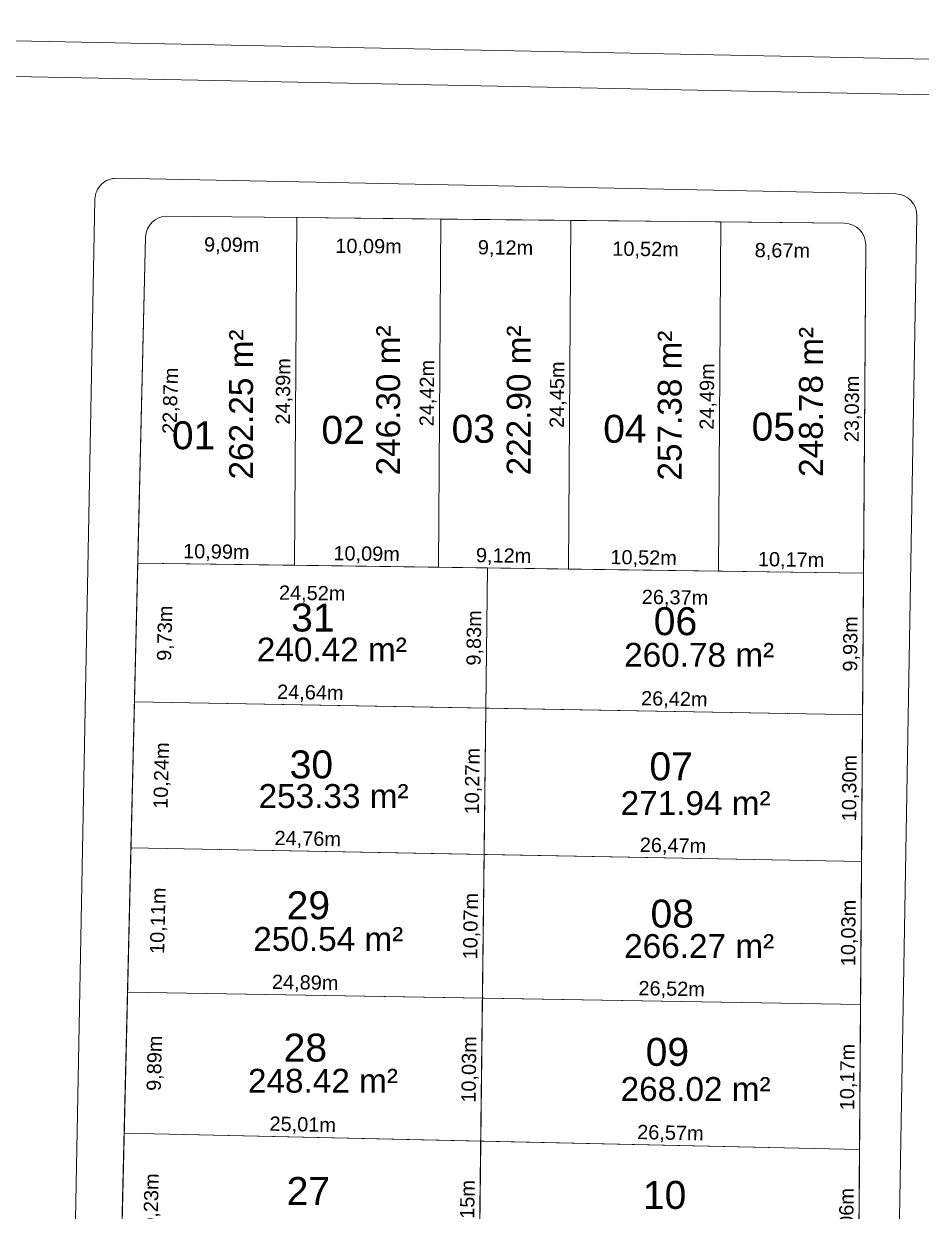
# Model space of a CAD drawing. Header units: metres. Extents: x 3808 to 8215, y 2374 to 6187.
# Drawn here: x 5087.4 to 5150.3, y 4896.1 to 4979.3 of the extents above; entities that cross this region are included whole.
import ezdxf
from ezdxf.enums import TextEntityAlignment as Align

# ---------------------------------------------------------------- set-up
doc = ezdxf.new("R2010")
doc.units = ezdxf.units.M
for name, color, linetype in [('Areas Lotes', 1, 'Continuous'), ('Calçada', 8, 'Continuous'), ('COTAS', 7, 'Continuous'), ('Lote', 7, 'Continuous'), ('Nº Lote', 7, 'Continuous'), ('quadras', 7, 'Continuous')]:
    doc.layers.add(name, color=color, linetype=linetype)
doc.styles.add('Arial', font='arial.ttf')
doc.dimstyles.new('Copy(2) of ISO-25', dxfattribs={"dimtxt": 1, "dimasz": 2.5, "dimexe": 1.25, "dimexo": 0.625, "dimgap": 0.2, "dimtad": 1, "dimtoh": 1, "dimlfac": 1, "dimzin": 1, "dimtxsty": 'Arial', "dimblk": 'NONE', "dimcen": 0, "dimse1": 1, "dimse2": 1, "dimsd1": 1, "dimsd2": 1, "dimclrt": 256, "dimaunit": 1, "dimadec": 3, "dimazin": 0, "dimtfac": 1, "dimtmove": 0, "dimatfit": 3, "dimldrblk": 'NONE', "dimfxl": 1, "dimtolj": 1, "dimtzin": 0, "dimarcsym": 0})

# ---------------------------------------------------------------- blocks, each defined once
blk = doc.blocks.new('*D7398')
at = {"layer": 'Defpoints', "color": 0, "linetype": 'Continuous', "transparency": 16777216}
for p in [(5094.383, 4901.539), (5097.303, 4901.469), (5094.168, 4891.312)]:
    blk.add_point(p, dxfattribs=at)
at = {"layer": 'Nº Lote', "linetype": 'Continuous', "lineweight": 5, "transparency": 16777216, "insert": (5096.38, 4896.375), "char_height": 1, "attachment_point": 5, "rotation": 88.63014, "style": 'Arial'}
blk.add_mtext('\\A1;10,23m', dxfattribs=at)
blk = doc.blocks.new('_None')
blk = doc.blocks.new('*D7399')
at = {"layer": 'Defpoints', "color": 0, "linetype": 'Continuous', "transparency": 16777216}
for p in [(5094.649, 4911.423), (5097.539, 4911.354), (5094.413, 4901.538)]:
    blk.add_point(p, dxfattribs=at)
at = {"layer": 'Nº Lote', "linetype": 'Continuous', "lineweight": 5, "transparency": 16777216, "insert": (5096.62, 4906.431), "char_height": 1, "attachment_point": 5, "rotation": 88.63014, "style": 'Arial'}
blk.add_mtext('\\A1;9,89m', dxfattribs=at)
blk = doc.blocks.new('*D7400')
at = {"layer": 'Defpoints', "color": 0, "linetype": 'Continuous', "transparency": 16777216}
for p in [(5094.891, 4921.532), (5097.781, 4921.463), (5094.649, 4911.423)]:
    blk.add_point(p, dxfattribs=at)
at = {"layer": 'Nº Lote', "linetype": 'Continuous', "lineweight": 5, "transparency": 16777216, "insert": (5096.859, 4916.427), "char_height": 1, "attachment_point": 5, "rotation": 88.63014, "style": 'Arial'}
blk.add_mtext('\\A1;10,11m', dxfattribs=at)
blk = doc.blocks.new('*D7401')
at = {"layer": 'Defpoints', "color": 0, "linetype": 'Continuous', "transparency": 16777216}
for p in [(5095.136, 4931.772), (5098.026, 4931.703), (5094.891, 4921.532)]:
    blk.add_point(p, dxfattribs=at)
at = {"layer": 'Nº Lote', "linetype": 'Continuous', "lineweight": 5, "transparency": 16777216, "insert": (5097.103, 4926.602), "char_height": 1, "attachment_point": 5, "rotation": 88.63014, "style": 'Arial'}
blk.add_mtext('\\A1;10,24m', dxfattribs=at)
blk = doc.blocks.new('*D7402')
at = {"layer": 'Defpoints', "color": 0, "linetype": 'Continuous', "transparency": 16777216}
for p in [(5095.248, 4941.507), (5098.259, 4941.435), (5095.136, 4931.772)]:
    blk.add_point(p, dxfattribs=at)
at = {"layer": 'Nº Lote', "linetype": 'Continuous', "lineweight": 5, "transparency": 16777216, "insert": (5097.342, 4936.588), "char_height": 1, "attachment_point": 5, "rotation": 88.63014, "style": 'Arial'}
blk.add_mtext('\\A1;9,73m', dxfattribs=at)
blk = doc.blocks.new('*D7403')
at = {"layer": 'Defpoints', "color": 0, "linetype": 'Continuous', "transparency": 16777216}
for p in [(5095.915, 4964.367), (5098.805, 4964.298), (5095.248, 4941.507)]:
    blk.add_point(p, dxfattribs=at)
at = {"layer": 'Nº Lote', "linetype": 'Continuous', "lineweight": 5, "transparency": 16777216, "insert": (5097.731, 4952.886), "char_height": 1, "attachment_point": 5, "rotation": 88.63014, "style": 'Arial'}
blk.add_mtext('\\A1;22,87m', dxfattribs=at)
blk = doc.blocks.new('*D7417')
at = {"layer": 'Defpoints', "color": 0, "linetype": 'Continuous', "transparency": 16777216}
for p in [(5119.419, 4900.972), (5119.419, 4900.972), (5119.303, 4890.826)]:
    blk.add_point(p, dxfattribs=at)
at = {"layer": 'COTAS', "linetype": 'Continuous', "lineweight": 5, "transparency": 16777216, "insert": (5118.56, 4895.908), "char_height": 1, "attachment_point": 5, "rotation": 89.33994, "style": 'Arial'}
blk.add_mtext('\\A1;10,15m', dxfattribs=at)
blk = doc.blocks.new('*D7418')
at = {"layer": 'Defpoints', "color": 0, "linetype": 'Continuous', "transparency": 16777216}
for p in [(5119.535, 4910.997), (5119.535, 4910.997), (5119.419, 4900.972)]:
    blk.add_point(p, dxfattribs=at)
at = {"layer": 'COTAS', "linetype": 'Continuous', "lineweight": 5, "transparency": 16777216, "insert": (5118.676, 4905.994), "char_height": 1, "attachment_point": 5, "rotation": 89.33994, "style": 'Arial'}
blk.add_mtext('\\A1;10,03m', dxfattribs=at)
blk = doc.blocks.new('*D7419')
at = {"layer": 'Defpoints', "color": 0, "linetype": 'Continuous', "transparency": 16777216}
for p in [(5119.651, 4921.068), (5119.651, 4921.068), (5119.535, 4910.997)]:
    blk.add_point(p, dxfattribs=at)
at = {"layer": 'COTAS', "linetype": 'Continuous', "lineweight": 5, "transparency": 16777216, "insert": (5118.792, 4916.042), "char_height": 1, "attachment_point": 5, "rotation": 89.33994, "style": 'Arial'}
blk.add_mtext('\\A1;10,07m', dxfattribs=at)
blk = doc.blocks.new('*D7420')
at = {"layer": 'Defpoints', "color": 0, "linetype": 'Continuous', "transparency": 16777216}
for p in [(5119.769, 4931.336), (5119.769, 4931.336), (5119.651, 4921.068)]:
    blk.add_point(p, dxfattribs=at)
at = {"layer": 'COTAS', "linetype": 'Continuous', "lineweight": 5, "transparency": 16777216, "insert": (5118.909, 4926.211), "char_height": 1, "attachment_point": 5, "rotation": 89.33994, "style": 'Arial'}
blk.add_mtext('\\A1;10,27m', dxfattribs=at)
blk = doc.blocks.new('*D7421')
at = {"layer": 'Defpoints', "color": 0, "linetype": 'Continuous', "transparency": 16777216}
for p in [(5119.882, 4941.164), (5119.882, 4941.164), (5119.769, 4931.336)]:
    blk.add_point(p, dxfattribs=at)
at = {"layer": 'COTAS', "linetype": 'Continuous', "lineweight": 5, "transparency": 16777216, "insert": (5119.025, 4936.26), "char_height": 1, "attachment_point": 5, "rotation": 89.33994, "style": 'Arial'}
blk.add_mtext('\\A1;9,83m', dxfattribs=at)
blk = doc.blocks.new('*D7424')
at = {"layer": 'Defpoints', "color": 0, "linetype": 'Continuous', "transparency": 16777216}
for p in [(5106.524, 4965.738), (5106.524, 4965.738), (5106.357, 4941.352)]:
    blk.add_point(p, dxfattribs=at)
at = {"layer": 'COTAS', "linetype": 'Continuous', "lineweight": 5, "transparency": 16777216, "insert": (5105.64, 4953.55), "char_height": 1, "attachment_point": 5, "rotation": 89.6097, "style": 'Arial'}
blk.add_mtext('\\A1;24,39m', dxfattribs=at)
blk = doc.blocks.new('*D7425')
at = {"layer": 'Defpoints', "color": 0, "linetype": 'Continuous', "transparency": 16777216}
for p in [(5116.616, 4965.633), (5116.616, 4965.633), (5116.449, 4941.212)]:
    blk.add_point(p, dxfattribs=at)
at = {"layer": 'COTAS', "linetype": 'Continuous', "lineweight": 5, "transparency": 16777216, "insert": (5115.732, 4953.428), "char_height": 1, "attachment_point": 5, "rotation": 89.6097, "style": 'Arial'}
blk.add_mtext('\\A1;24,42m', dxfattribs=at)
blk = doc.blocks.new('*D7426')
at = {"layer": 'Defpoints', "color": 0, "linetype": 'Continuous', "transparency": 16777216}
for p in [(5125.736, 4965.539), (5125.736, 4965.539), (5125.57, 4941.085)]:
    blk.add_point(p, dxfattribs=at)
at = {"layer": 'COTAS', "linetype": 'Continuous', "lineweight": 5, "transparency": 16777216, "insert": (5124.852, 4953.318), "char_height": 1, "attachment_point": 5, "rotation": 89.6097, "style": 'Arial'}
blk.add_mtext('\\A1;24,45m', dxfattribs=at)
blk = doc.blocks.new('*D7427')
at = {"layer": 'Defpoints', "color": 0, "linetype": 'Continuous', "transparency": 16777216}
for p in [(5136.252, 4965.431), (5136.252, 4965.431), (5136.086, 4940.939)]:
    blk.add_point(p, dxfattribs=at)
at = {"layer": 'COTAS', "linetype": 'Continuous', "lineweight": 5, "transparency": 16777216, "insert": (5135.368, 4953.191), "char_height": 1, "attachment_point": 5, "rotation": 89.6097, "style": 'Arial'}
blk.add_mtext('\\A1;24,49m', dxfattribs=at)
blk = doc.blocks.new('*D7428')
at = {"layer": 'Defpoints', "color": 0, "linetype": 'Continuous', "transparency": 16777216}
for p in [(5146.187, 4930.869), (5146.117, 4920.572), (5146.117, 4920.572)]:
    blk.add_point(p, dxfattribs=at)
at = {"layer": 'COTAS', "linetype": 'Continuous', "lineweight": 5, "transparency": 16777216, "insert": (5145.351, 4925.726), "char_height": 1, "attachment_point": 5, "rotation": 89.6097, "style": 'Arial'}
blk.add_mtext('\\A1;10,30m', dxfattribs=at)
blk = doc.blocks.new('*D7429')
at = {"layer": 'Defpoints', "color": 0, "linetype": 'Continuous', "transparency": 16777216}
for p in [(5146.117, 4920.572), (5146.048, 4910.542), (5146.117, 4910.542)]:
    blk.add_point(p, dxfattribs=at)
at = {"layer": 'COTAS', "linetype": 'Continuous', "lineweight": 5, "transparency": 16777216, "insert": (5145.282, 4915.563), "char_height": 1, "attachment_point": 5, "rotation": 89.6097, "style": 'Arial'}
blk.add_mtext('\\A1;10,03m', dxfattribs=at)
blk = doc.blocks.new('*D7430')
at = {"layer": 'Defpoints', "color": 0, "linetype": 'Continuous', "transparency": 16777216}
for p in [(5146.117, 4910.542), (5145.979, 4900.371), (5145.979, 4900.371)]:
    blk.add_point(p, dxfattribs=at)
at = {"layer": 'COTAS', "linetype": 'Continuous', "lineweight": 5, "transparency": 16777216, "insert": (5145.213, 4905.462), "char_height": 1, "attachment_point": 5, "rotation": 89.6097, "style": 'Arial'}
blk.add_mtext('\\A1;10,17m', dxfattribs=at)
blk = doc.blocks.new('*D7431')
at = {"layer": 'Defpoints', "color": 0, "linetype": 'Continuous', "transparency": 16777216}
for p in [(5145.979, 4900.371), (5145.91, 4890.311), (5145.91, 4890.311)]:
    blk.add_point(p, dxfattribs=at)
at = {"layer": 'COTAS', "linetype": 'Continuous', "lineweight": 5, "transparency": 16777216, "insert": (5145.144, 4895.347), "char_height": 1, "attachment_point": 5, "rotation": 89.6097, "style": 'Arial'}
blk.add_mtext('\\A1;10,06m', dxfattribs=at)
blk = doc.blocks.new('*D7453')
at = {"layer": 'Defpoints', "color": 0, "linetype": 'Continuous', "transparency": 16777216}
for p in [(5119.419, 4900.972), (5145.979, 4900.371), (5145.979, 4900.371)]:
    blk.add_point(p, dxfattribs=at)
at = {"layer": 'Lote', "linetype": 'Continuous', "lineweight": 5, "transparency": 16777216, "insert": (5132.717, 4901.472), "char_height": 1, "attachment_point": 5, "rotation": 358.7034, "style": 'Arial'}
blk.add_mtext('\\A1;26,57m', dxfattribs=at)
blk = doc.blocks.new('*D7454')
at = {"layer": 'Defpoints', "color": 0, "linetype": 'Continuous', "transparency": 16777216}
for p in [(5094.413, 4901.538), (5094.413, 4901.538), (5119.419, 4900.972)]:
    blk.add_point(p, dxfattribs=at)
at = {"layer": 'Lote', "linetype": 'Continuous', "lineweight": 5, "transparency": 16777216, "insert": (5106.934, 4902.056), "char_height": 1, "attachment_point": 5, "rotation": 358.7034, "style": 'Arial'}
blk.add_mtext('\\A1;25,01m', dxfattribs=at)
blk = doc.blocks.new('*D7455')
at = {"layer": 'Defpoints', "color": 0, "linetype": 'Continuous', "transparency": 16777216}
for p in [(5094.649, 4911.423), (5094.649, 4911.423), (5119.535, 4910.997)]:
    blk.add_point(p, dxfattribs=at)
at = {"layer": 'Lote', "linetype": 'Continuous', "lineweight": 5, "transparency": 16777216, "insert": (5107.106, 4912.011), "char_height": 1, "attachment_point": 5, "rotation": 359.01902, "style": 'Arial'}
blk.add_mtext('\\A1;24,89m', dxfattribs=at)
blk = doc.blocks.new('*D7456')
at = {"layer": 'Defpoints', "color": 0, "linetype": 'Continuous', "transparency": 16777216}
for p in [(5119.535, 4910.997), (5146.048, 4910.543), (5146.048, 4910.543)]:
    blk.add_point(p, dxfattribs=at)
at = {"layer": 'Lote', "linetype": 'Continuous', "lineweight": 5, "transparency": 16777216, "insert": (5132.805, 4911.571), "char_height": 1, "attachment_point": 5, "rotation": 359.01902, "style": 'Arial'}
blk.add_mtext('\\A1;26,52m', dxfattribs=at)
blk = doc.blocks.new('*D7457')
at = {"layer": 'Defpoints', "color": 0, "linetype": 'Continuous', "transparency": 16777216}
for p in [(5119.651, 4921.068), (5146.117, 4920.572), (5146.117, 4920.572)]:
    blk.add_point(p, dxfattribs=at)
at = {"layer": 'Lote', "linetype": 'Continuous', "lineweight": 5, "transparency": 16777216, "insert": (5132.899, 4921.621), "char_height": 1, "attachment_point": 5, "rotation": 358.92661, "style": 'Arial'}
blk.add_mtext('\\A1;26,47m', dxfattribs=at)
blk = doc.blocks.new('*D7458')
at = {"layer": 'Defpoints', "color": 0, "linetype": 'Continuous', "transparency": 16777216}
for p in [(5094.891, 4921.532), (5094.891, 4921.532), (5119.651, 4921.068)]:
    blk.add_point(p, dxfattribs=at)
at = {"layer": 'Lote', "linetype": 'Continuous', "lineweight": 5, "transparency": 16777216, "insert": (5107.286, 4922.101), "char_height": 1, "attachment_point": 5, "rotation": 358.92661, "style": 'Arial'}
blk.add_mtext('\\A1;24,76m', dxfattribs=at)
blk = doc.blocks.new('*D7459')
at = {"layer": 'Defpoints', "color": 0, "linetype": 'Continuous', "transparency": 16777216}
for p in [(5095.136, 4931.772), (5095.136, 4931.772), (5119.769, 4931.336)]:
    blk.add_point(p, dxfattribs=at)
at = {"layer": 'Lote', "linetype": 'Continuous', "lineweight": 5, "transparency": 16777216, "insert": (5107.467, 4932.355), "char_height": 1, "attachment_point": 5, "rotation": 358.98739, "style": 'Arial'}
blk.add_mtext('\\A1;24,64m', dxfattribs=at)
blk = doc.blocks.new('*D7460')
at = {"layer": 'Defpoints', "color": 0, "linetype": 'Continuous', "transparency": 16777216}
for p in [(5119.769, 4931.336), (5146.187, 4930.869), (5146.187, 4930.869)]:
    blk.add_point(p, dxfattribs=at)
at = {"layer": 'Lote', "linetype": 'Continuous', "lineweight": 5, "transparency": 16777216, "insert": (5132.992, 4931.904), "char_height": 1, "attachment_point": 5, "rotation": 358.98739, "style": 'Arial'}
blk.add_mtext('\\A1;26,42m', dxfattribs=at)
blk = doc.blocks.new('*D7461')
at = {"layer": 'Defpoints', "color": 0, "linetype": 'Continuous', "transparency": 16777216}
for p in [(5136.086, 4940.939), (5136.086, 4940.939), (5146.254, 4940.798)]:
    blk.add_point(p, dxfattribs=at)
at = {"layer": 'Lote', "linetype": 'Continuous', "lineweight": 5, "transparency": 16777216, "insert": (5141.181, 4941.67), "char_height": 1, "attachment_point": 5, "rotation": 359.20418, "style": 'Arial'}
blk.add_mtext('\\A1;10,17m', dxfattribs=at)
blk = doc.blocks.new('*D7462')
at = {"layer": 'Defpoints', "color": 0, "linetype": 'Continuous', "transparency": 16777216}
for p in [(5125.57, 4941.085), (5125.57, 4941.085), (5136.086, 4940.939)]:
    blk.add_point(p, dxfattribs=at)
at = {"layer": 'Lote', "linetype": 'Continuous', "lineweight": 5, "transparency": 16777216, "insert": (5130.839, 4941.813), "char_height": 1, "attachment_point": 5, "rotation": 359.20418, "style": 'Arial'}
blk.add_mtext('\\A1;10,52m', dxfattribs=at)
blk = doc.blocks.new('*D7463')
at = {"layer": 'Defpoints', "color": 0, "linetype": 'Continuous', "transparency": 16777216}
for p in [(5116.449, 4941.212), (5116.449, 4941.212), (5125.57, 4941.085)]:
    blk.add_point(p, dxfattribs=at)
at = {"layer": 'Lote', "linetype": 'Continuous', "lineweight": 5, "transparency": 16777216, "insert": (5121.021, 4941.95), "char_height": 1, "attachment_point": 5, "rotation": 359.20418, "style": 'Arial'}
blk.add_mtext('\\A1;9,12m', dxfattribs=at)
blk = doc.blocks.new('*D7464')
at = {"layer": 'Defpoints', "color": 0, "linetype": 'Continuous', "transparency": 16777216}
for p in [(5106.357, 4941.352), (5106.357, 4941.352), (5116.449, 4941.212)]:
    blk.add_point(p, dxfattribs=at)
at = {"layer": 'Lote', "linetype": 'Continuous', "lineweight": 5, "transparency": 16777216, "insert": (5111.415, 4942.083), "char_height": 1, "attachment_point": 5, "rotation": 359.20418, "style": 'Arial'}
blk.add_mtext('\\A1;10,09m', dxfattribs=at)
blk = doc.blocks.new('*D7465')
at = {"layer": 'Defpoints', "color": 0, "linetype": 'Continuous', "transparency": 16777216}
for p in [(5095.368, 4941.505), (5095.368, 4941.505), (5106.357, 4941.352)]:
    blk.add_point(p, dxfattribs=at)
at = {"layer": 'Lote', "linetype": 'Continuous', "lineweight": 5, "transparency": 16777216, "insert": (5100.874, 4942.229), "char_height": 1, "attachment_point": 5, "rotation": 359.20418, "style": 'Arial'}
blk.add_mtext('\\A1;10,99m', dxfattribs=at)
blk = doc.blocks.new('*D7466')
at = {"layer": 'Defpoints', "color": 0, "linetype": 'Continuous', "transparency": 16777216}
for p in [(5097.43, 4965.831), (5106.524, 4965.738), (5106.494, 4962.901)]:
    blk.add_point(p, dxfattribs=at)
at = {"layer": 'Lote', "linetype": 'Continuous', "lineweight": 5, "transparency": 16777216, "insert": (5101.956, 4963.749), "char_height": 1, "attachment_point": 5, "rotation": 359.40892, "style": 'Arial'}
blk.add_mtext('\\A1;9,09m', dxfattribs=at)
blk = doc.blocks.new('*D7467')
at = {"layer": 'Defpoints', "color": 0, "linetype": 'Continuous', "transparency": 16777216}
for p in [(5106.524, 4965.738), (5116.616, 4965.633), (5116.586, 4962.797)]:
    blk.add_point(p, dxfattribs=at)
at = {"layer": 'Lote', "linetype": 'Continuous', "lineweight": 5, "transparency": 16777216, "insert": (5111.549, 4963.65), "char_height": 1, "attachment_point": 5, "rotation": 359.40892, "style": 'Arial'}
blk.add_mtext('\\A1;10,09m', dxfattribs=at)
blk = doc.blocks.new('*D7468')
at = {"layer": 'Defpoints', "color": 0, "linetype": 'Continuous', "transparency": 16777216}
for p in [(5116.616, 4965.633), (5125.736, 4965.539), (5125.707, 4962.703)]:
    blk.add_point(p, dxfattribs=at)
at = {"layer": 'Lote', "linetype": 'Continuous', "lineweight": 5, "transparency": 16777216, "insert": (5121.155, 4963.551), "char_height": 1, "attachment_point": 5, "rotation": 359.40892, "style": 'Arial'}
blk.add_mtext('\\A1;9,12m', dxfattribs=at)
blk = doc.blocks.new('*D7469')
at = {"layer": 'Defpoints', "color": 0, "linetype": 'Continuous', "transparency": 16777216}
for p in [(5125.736, 4965.539), (5136.252, 4965.431), (5136.223, 4962.594)]:
    blk.add_point(p, dxfattribs=at)
at = {"layer": 'Lote', "linetype": 'Continuous', "lineweight": 5, "transparency": 16777216, "insert": (5130.973, 4963.449), "char_height": 1, "attachment_point": 5, "rotation": 359.40892, "style": 'Arial'}
blk.add_mtext('\\A1;10,52m', dxfattribs=at)
blk = doc.blocks.new('*D7470')
at = {"layer": 'Defpoints', "color": 0, "linetype": 'Continuous', "transparency": 16777216}
for p in [(5136.252, 4965.431), (5144.927, 4965.341), (5144.898, 4962.505)]:
    blk.add_point(p, dxfattribs=at)
at = {"layer": 'Lote', "linetype": 'Continuous', "lineweight": 5, "transparency": 16777216, "insert": (5140.569, 4963.35), "char_height": 1, "attachment_point": 5, "rotation": 359.40892, "style": 'Arial'}
blk.add_mtext('\\A1;8,67m', dxfattribs=at)
blk = doc.blocks.new('*D3364')
at = {"layer": 'Defpoints', "color": 0, "linetype": 'Continuous', "transparency": 16777216}
for p in [(5095.368, 4941.505), (5119.882, 4941.164), (5119.843, 4938.345)]:
    blk.add_point(p, dxfattribs=at)
at = {"layer": 'COTAS', "linetype": 'Continuous', "lineweight": 5, "transparency": 16777216, "insert": (5107.597, 4939.316), "char_height": 1, "attachment_point": 5, "rotation": 359.20418, "style": 'Arial'}
blk.add_mtext('\\A1;24,52m', dxfattribs=at)
blk = doc.blocks.new('*D3365')
at = {"layer": 'Defpoints', "color": 0, "linetype": 'Continuous', "transparency": 16777216}
for p in [(5119.882, 4941.164), (5146.254, 4940.798), (5146.216, 4938.035)]:
    blk.add_point(p, dxfattribs=at)
at = {"layer": 'COTAS', "linetype": 'Continuous', "lineweight": 5, "transparency": 16777216, "insert": (5133.041, 4939.019), "char_height": 1, "attachment_point": 5, "rotation": 359.20418, "style": 'Arial'}
blk.add_mtext('\\A1;26,37m', dxfattribs=at)
blk = doc.blocks.new('*D1060')
at = {"layer": 'Defpoints', "color": 0, "linetype": 'Continuous', "transparency": 16777216}
for p in [(5146.411, 4963.831), (5146.254, 4940.798), (5146.254, 4940.798)]:
    blk.add_point(p, dxfattribs=at)
at = {"layer": 'Lote', "linetype": 'Continuous', "lineweight": 5, "transparency": 16777216, "insert": (5145.532, 4952.32), "char_height": 1, "attachment_point": 5, "rotation": 89.6097, "style": 'Arial'}
blk.add_mtext('\\A1;23,03m', dxfattribs=at)
blk = doc.blocks.new('*D1061')
at = {"layer": 'Defpoints', "color": 0, "linetype": 'Continuous', "transparency": 16777216}
for p in [(5146.254, 4940.798), (5146.187, 4930.869), (5146.187, 4930.869)]:
    blk.add_point(p, dxfattribs=at)
at = {"layer": 'Lote', "linetype": 'Continuous', "lineweight": 5, "transparency": 16777216, "insert": (5145.42, 4935.839), "char_height": 1, "attachment_point": 5, "rotation": 89.6097, "style": 'Arial'}
blk.add_mtext('\\A1;9,93m', dxfattribs=at)

msp = doc.modelspace()

# ---------------------------------------------------------------- linework, layer by layer
at = {"layer": 'Calçada', "linetype": 'Continuous', "lineweight": 5}
for p, q in [((5027.425, 4979.333), (5213.376, 4975.593)), ((5027.374, 4976.833), (5213.326, 4973.093)), ((5093.89, 4968.494), (5148.535, 4967.395)), ((5089.185, 4798.662), (5092.36, 4967.023)), ((5150.005, 4965.869), (5147.087, 4797.668))]:
    msp.add_line(p, q, dxfattribs=at)
at = {"layer": 'Calçada', "linetype": 'Continuous', "lineweight": 5, "flags": 128}
for points in [[(5116.616, 4965.633), (5125.736, 4965.539), (5125.57, 4941.085), (5116.449, 4941.212), (5116.616, 4965.633)], [(5125.736, 4965.539), (5136.252, 4965.431), (5136.086, 4940.939), (5125.57, 4941.085), (5125.736, 4965.539)]]:
    msp.add_lwpolyline(points, dxfattribs=at)
at = {"layer": 'Calçada', "linetype": 'Continuous', "lineweight": 5}
for centre, start, end in [((5093.86, 4966.994), 88.84767, 178.91946), ((5148.505, 4965.895), 359.00625, 88.84767)]:
    msp.add_arc(centre, 1.5, start, end, dxfattribs=at)
at = {"layer": 'Lote', "lineweight": 5}
for p, q in [((5106.524, 4965.738), (5106.357, 4941.352)), ((5116.616, 4965.633), (5116.449, 4941.212)), ((5125.736, 4965.539), (5125.57, 4941.085)), ((5136.252, 4965.431), (5136.086, 4940.939)), ((5095.368, 4941.505), (5146.254, 4940.798)), ((5119.228, 4884.355), (5119.882, 4941.164)), ((5095.136, 4931.772), (5146.187, 4930.869)), ((5094.891, 4921.532), (5146.117, 4920.572)), ((5094.649, 4911.423), (5146.048, 4910.543)), ((5094.413, 4901.538), (5145.979, 4900.371))]:
    msp.add_line(p, q, dxfattribs=at)
at = {"layer": 'Lote', "linetype": 'Continuous', "lineweight": 5, "flags": 128}
for points in [[(5106.524, 4965.738), (5097.43, 4965.831, 0.410238), (5095.915, 4964.367), (5095.368, 4941.505), (5106.357, 4941.352)], [(5136.086, 4940.939), (5146.254, 4940.798), (5146.411, 4963.831, 0.413188), (5144.927, 4965.341), (5136.252, 4965.431)]]:
    msp.add_lwpolyline(points, format="xyb", close=True, dxfattribs=at)
for points in [[(5116.449, 4941.212), (5116.616, 4965.633), (5106.524, 4965.738), (5106.357, 4941.352)], [(5125.736, 4965.539), (5116.616, 4965.633), (5116.449, 4941.212), (5125.57, 4941.085)], [(5136.252, 4965.431), (5125.736, 4965.539), (5125.57, 4941.085), (5136.086, 4940.939)], [(5119.882, 4941.164), (5095.368, 4941.505), (5095.136, 4931.772), (5119.769, 4931.336)], [(5119.882, 4941.164), (5119.769, 4931.336), (5146.187, 4930.869), (5146.254, 4940.798)], [(5095.136, 4931.772), (5094.891, 4921.532), (5119.651, 4921.068), (5119.769, 4931.336)], [(5119.769, 4931.336), (5119.651, 4921.068), (5146.117, 4920.572), (5146.187, 4930.869)], [(5119.651, 4921.068), (5094.891, 4921.532), (5094.649, 4911.423), (5119.535, 4910.997)], [(5119.651, 4921.068), (5119.535, 4910.997), (5146.048, 4910.543), (5146.117, 4920.572)], [(5119.419, 4900.972), (5119.535, 4910.997), (5094.649, 4911.423), (5094.413, 4901.538)], [(5145.979, 4900.371), (5146.048, 4910.543), (5119.535, 4910.997), (5119.419, 4900.972)], [(5094.413, 4901.538), (5094.168, 4891.312), (5119.303, 4890.826), (5119.419, 4900.972)], [(5119.419, 4900.972), (5119.303, 4890.826), (5145.91, 4890.311), (5145.979, 4900.371)]]:
    msp.add_lwpolyline(points, close=True, dxfattribs=at)
at = {"layer": 'quadras', "linetype": 'Continuous', "lineweight": 5}
for p, q in [((5097.43, 4965.831), (5144.927, 4965.341)), ((5146.411, 4963.831), (5145.301, 4800.903))]:
    msp.add_line(p, q, dxfattribs=at)
at = {"layer": 'quadras', "lineweight": 5}
msp.add_line((5092.035, 4802.099), (5095.915, 4964.367), dxfattribs=at)
at = {"layer": 'quadras', "linetype": 'Continuous', "lineweight": 5, "flags": 128}
msp.add_lwpolyline([(5092.035, 4802.099, 0.421234), (5093.534, 4800.563, -0.005769), (5093.5, 4800.563), (5143.767, 4799.403, 0.416984), (5145.301, 4800.882), (5146.411, 4963.831, 0.413188), (5144.927, 4965.341), (5097.43, 4965.831, 0.410238), (5095.915, 4964.367)], format="xyb", close=True, dxfattribs=at)
at = {"layer": 'quadras', "linetype": 'Continuous', "lineweight": 5}
for centre, start, end in [((5097.415, 4964.331), 89.40892, 178.63014), ((5144.911, 4963.841), 359.60969, 89.40892)]:
    msp.add_arc(centre, 1.5, start, end, dxfattribs=at)

# ---------------------------------------------------------------- texts
at = {"layer": 'Areas Lotes', "linetype": 'Continuous', "lineweight": 5, "style": 'Arial'}
for s, p in [('262.25 m²', (5103.447, 4947.369)), ('246.30 m²', (5113.76, 4947.654)), ('222.90 m²', (5122.914, 4947.655)), ('248.78 m²', (5143.409, 4947.553)), ('257.38 m²', (5133.505, 4947.296))]:
    msp.add_text(s, height=1.6726, rotation=90, dxfattribs=at).set_placement(p)
for s, p in [('240.42 m²', (5103.714, 4934.61)), ('260.78 m²', (5129.473, 4934.238)), ('253.33 m²', (5103.837, 4924.336)), ('271.94 m²', (5129.225, 4923.841)), ('250.54 m²', (5103.466, 4914.31)), ('266.27 m²', (5129.473, 4913.815)), ('248.42 m²', (5103.094, 4904.366)), ('268.02 m²', (5129.225, 4903.788))]:
    msp.add_text(s, height=1.6726, dxfattribs=at).set_placement(p)
at = {"layer": 'COTAS', "linetype": 'Continuous', "lineweight": 5, "style": 'Arial'}
for s, p in [('31', (5107.648, 4936.709)), ('30', (5107.542, 4926.408)), ('29', (5107.329, 4916.532)), ('28', (5107.117, 4906.549)), ('27', (5107.331, 4896.491))]:
    msp.add_text(s, height=1.96, dxfattribs=at).set_placement(p, align=Align.CENTER)
at = {"layer": 'Nº Lote', "linetype": 'Continuous', "lineweight": 5, "style": 'Arial'}
for s, p in [('05', (5139.936, 4950.096)), ('01', (5099.282, 4949.493)), ('02', (5109.766, 4949.87)), ('03', (5118.892, 4949.946)), ('04', (5129.527, 4949.946)), ('06', (5133.072, 4936.452)), ('07', (5132.77, 4926.275)), ('08', (5132.846, 4915.947)), ('09', (5132.506, 4906.249)), ('10', (5132.313, 4896.215))]:
    msp.add_text(s, height=1.96, dxfattribs=at).set_placement(p, align=Align.CENTER)

# ---------------------------------------------------------------- dimensions: what is measured, and where the dimension line sits
at = {"layer": 'COTAS', "linetype": 'Continuous', "lineweight": 5}
for p1, p2, distance, picture, middle in [((5106.357, 4941.352), (5106.524, 4965.738), 0, '*D7424', (5105.64, 4953.55)), ((5116.449, 4941.212), (5116.616, 4965.633), 0, '*D7425', (5115.732, 4953.428)), ((5125.57, 4941.085), (5125.736, 4965.539), 0, '*D7426', (5124.852, 4953.318)), ((5136.086, 4940.939), (5136.252, 4965.431), 0, '*D7427', (5135.368, 4953.191)), ((5095.368, 4941.505), (5119.882, 4941.164), -2.819, '*D3364', (5107.597, 4939.316)), ((5119.882, 4941.164), (5146.254, 4940.798), -2.763, '*D3365', (5133.041, 4939.019))]:
    dim = msp.add_aligned_dim(p1=p1, p2=p2, distance=distance, dimstyle='Copy(2) of ISO-25', override={"dimpost": 'm'}, dxfattribs=at)
    dim.commit()
    dim.dimension.update_dxf_attribs({"geometry": picture, "text_midpoint": middle})
for base, p1, p2, angle, picture, middle in [((5119.882, 4941.164), (5119.769, 4931.336), (5119.882, 4941.164), 269.33994, '*D7421', (5119.025, 4936.26)), ((5119.769, 4931.336), (5119.651, 4921.068), (5119.769, 4931.336), 269.33994, '*D7420', (5118.909, 4926.211)), ((5146.117, 4920.572), (5146.187, 4930.869), (5146.117, 4920.572), 89.6097, '*D7428', (5145.351, 4925.726)), ((5119.651, 4921.068), (5119.535, 4910.997), (5119.651, 4921.068), 269.33994, '*D7419', (5118.792, 4916.042)), ((5146.048, 4910.542), (5146.117, 4920.572), (5146.117, 4910.542), 89.6097, '*D7429', (5145.282, 4915.563)), ((5119.535, 4910.997), (5119.419, 4900.972), (5119.535, 4910.997), 269.33994, '*D7418', (5118.676, 4905.994)), ((5145.979, 4900.371), (5146.117, 4910.542), (5145.979, 4900.371), 89.6097, '*D7430', (5145.213, 4905.462)), ((5119.419, 4900.972), (5119.303, 4890.826), (5119.419, 4900.972), 269.33994, '*D7417', (5118.56, 4895.908)), ((5145.91, 4890.311), (5145.979, 4900.371), (5145.91, 4890.311), 89.6097, '*D7431', (5145.144, 4895.347))]:
    dim = msp.add_linear_dim(base=base, p1=p1, p2=p2, angle=angle, dimstyle='Copy(2) of ISO-25', override={"dimpost": 'm', "dimtmove": 1}, dxfattribs=at)
    dim.commit()
    dim.dimension.update_dxf_attribs({"geometry": picture, "text_midpoint": middle})
at = {"layer": 'Lote', "linetype": 'Continuous', "lineweight": 5}
for p1, p2, distance, picture, middle in [((5097.43, 4965.831), (5106.524, 4965.738), -2.837, '*D7466', (5101.956, 4963.749)), ((5146.411, 4963.831), (5146.254, 4940.798), 0, '*D1060', (5145.532, 4952.32)), ((5106.357, 4941.352), (5095.368, 4941.505), 0, '*D7465', (5100.874, 4942.229)), ((5116.449, 4941.212), (5106.357, 4941.352), 0, '*D7464', (5111.415, 4942.083)), ((5125.57, 4941.085), (5116.449, 4941.212), 0, '*D7463', (5121.021, 4941.95)), ((5136.086, 4940.939), (5125.57, 4941.085), 0, '*D7462', (5130.839, 4941.813)), ((5146.254, 4940.798), (5136.086, 4940.939), 0, '*D7461', (5141.181, 4941.67)), ((5119.769, 4931.336), (5095.136, 4931.772), 0, '*D7459', (5107.467, 4932.355)), ((5119.769, 4931.336), (5146.187, 4930.869), 0, '*D7460', (5132.992, 4931.904)), ((5119.651, 4921.068), (5094.891, 4921.532), 0, '*D7458', (5107.286, 4922.101)), ((5119.651, 4921.068), (5146.117, 4920.572), 0, '*D7457', (5132.899, 4921.621)), ((5119.535, 4910.997), (5094.649, 4911.423), 0, '*D7455', (5107.106, 4912.011)), ((5119.535, 4910.997), (5146.048, 4910.543), 0, '*D7456', (5132.805, 4911.571)), ((5119.419, 4900.972), (5094.413, 4901.538), 0, '*D7454', (5106.934, 4902.056)), ((5119.419, 4900.972), (5145.979, 4900.371), 0, '*D7453', (5132.717, 4901.472))]:
    dim = msp.add_aligned_dim(p1=p1, p2=p2, distance=distance, dimstyle='Copy(2) of ISO-25', override={"dimpost": 'm'}, dxfattribs=at)
    dim.commit()
    dim.dimension.update_dxf_attribs({"geometry": picture, "text_midpoint": middle})
for base, p1, p2, angle, picture, middle in [((5116.586, 4962.797), (5106.524, 4965.738), (5116.616, 4965.633), 179.40892, '*D7467', (5111.549, 4963.65)), ((5125.707, 4962.703), (5116.616, 4965.633), (5125.736, 4965.539), 179.40892, '*D7468', (5121.155, 4963.551)), ((5136.223, 4962.594), (5125.736, 4965.539), (5136.252, 4965.431), 179.40892, '*D7469', (5130.973, 4963.449)), ((5144.8976, 4962.5047), (5136.2524, 4965.4309), (5144.9268, 4965.3414), 179.40892, '*D7470', (5140.5686, 4963.3504)), ((5146.187, 4930.869), (5146.254, 4940.798), (5146.187, 4930.869), 89.6097, '*D1061', (5145.42, 4935.839))]:
    dim = msp.add_linear_dim(base=base, p1=p1, p2=p2, angle=angle, dimstyle='Copy(2) of ISO-25', override={"dimpost": 'm', "dimtmove": 1}, dxfattribs=at)
    dim.commit()
    dim.dimension.update_dxf_attribs({"geometry": picture, "text_midpoint": middle})
at = {"layer": 'Nº Lote', "linetype": 'Continuous', "lineweight": 5}
for base, p1, p2, picture, middle in [((5098.805, 4964.298), (5095.248, 4941.507), (5095.915, 4964.367), '*D7403', (5097.731, 4952.886)), ((5098.259, 4941.435), (5095.136, 4931.772), (5095.248, 4941.507), '*D7402', (5097.342, 4936.588)), ((5098.026, 4931.703), (5094.891, 4921.532), (5095.136, 4931.772), '*D7401', (5097.103, 4926.602)), ((5097.781, 4921.463), (5094.649, 4911.423), (5094.891, 4921.532), '*D7400', (5096.859, 4916.427)), ((5097.539, 4911.354), (5094.413, 4901.538), (5094.649, 4911.423), '*D7399', (5096.62, 4906.431)), ((5097.303, 4901.469), (5094.168, 4891.312), (5094.383, 4901.539), '*D7398', (5096.38, 4896.375))]:
    dim = msp.add_linear_dim(base=base, p1=p1, p2=p2, angle=268.63014, dimstyle='Copy(2) of ISO-25', override={"dimpost": 'm', "dimtmove": 1}, dxfattribs=at)
    dim.commit()
    dim.dimension.update_dxf_attribs({"geometry": picture, "text_midpoint": middle})

doc.saveas('drawing.dxf')
